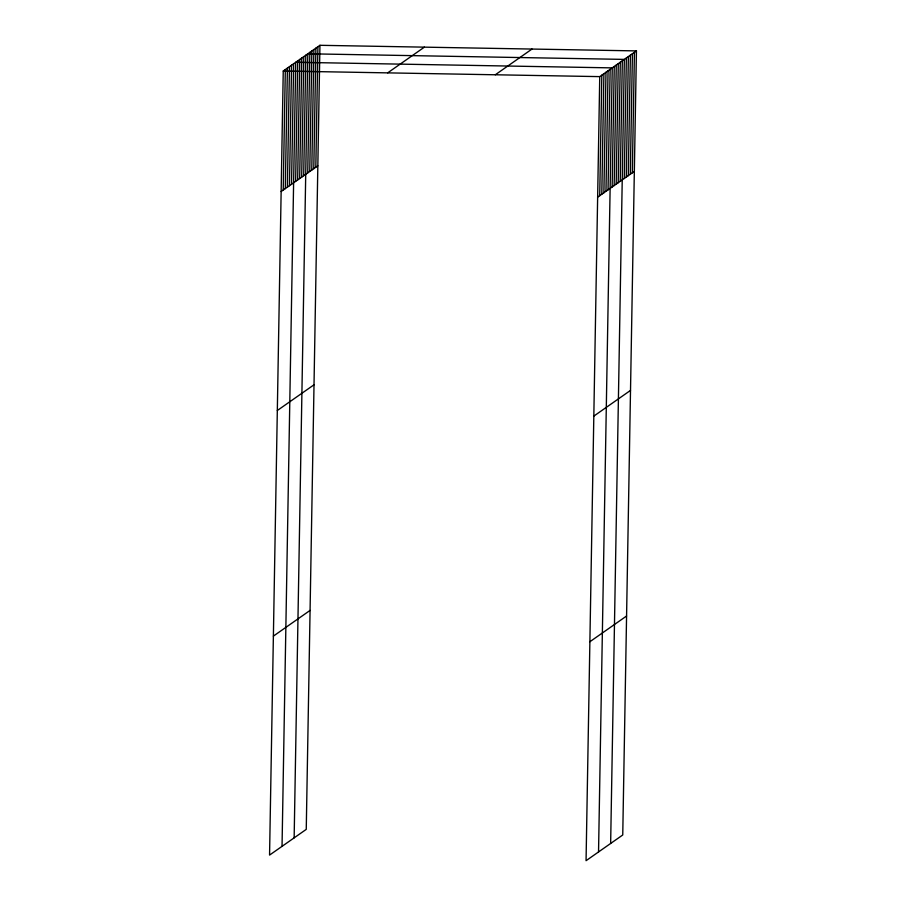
<?xml version="1.0" encoding="UTF-8"?>
<svg xmlns="http://www.w3.org/2000/svg" width="906" height="906" viewBox="0 0 906 906"><rect width="100%" height="100%" fill="white"/><g stroke="black" fill="none" stroke-linecap="round" stroke-linejoin="round"><path stroke-width="1.36" d="M319.943 45.3L283.25 71.019L269.558 855.094L306.251 829.375L319.943 45.3L636.442 50.906L622.75 834.981L586.057 860.7L599.749 76.625L636.442 50.906M283.216 190.079L285.322 69.558M285.299 188.618L287.406 68.097M287.383 187.157L289.478 66.648M289.456 185.707L291.562 65.187M291.539 184.246L293.646 63.726M282.038 846.351L295.718 62.276L612.23 67.882L598.538 851.957M295.639 181.37L297.734 60.861M297.655 179.954L299.761 59.445M299.671 178.55L301.777 58.029M301.687 177.134L303.793 56.614M303.703 175.719L305.809 55.198M294.144 837.857L307.825 53.782L624.336 59.4L610.644 843.475M307.746 172.887L309.852 52.367M309.761 171.472L311.868 50.963M311.777 170.056L313.884 49.547M313.793 168.641L315.9 48.131M315.82 167.225L317.915 46.716M599.727 195.685L601.822 75.164M601.799 194.224L603.906 73.714M603.883 192.774L605.989 72.254M605.967 191.313L608.062 70.793M608.039 189.852L610.146 69.343M612.139 186.987L614.245 66.466M614.155 185.571L616.261 65.051M616.171 184.156L618.277 63.635M618.198 182.74L620.293 62.22M620.214 181.325L622.32 60.815M624.245 178.493L626.352 57.984M626.261 177.078L628.368 56.568M628.288 175.673L630.383 55.153M630.304 174.258L632.411 53.737M632.32 172.842L634.427 52.322M387.689 72.865L424.382 47.146M281.143 191.528L317.836 165.821M495.299 74.779L531.992 49.06M277.315 410.509L314.008 384.79M597.643 197.146L634.336 171.427M273.386 636.114L310.079 610.406M593.826 416.114L630.519 390.395M589.885 641.731L626.578 616.012M283.25 71.019L599.749 76.625"/></g></svg>
